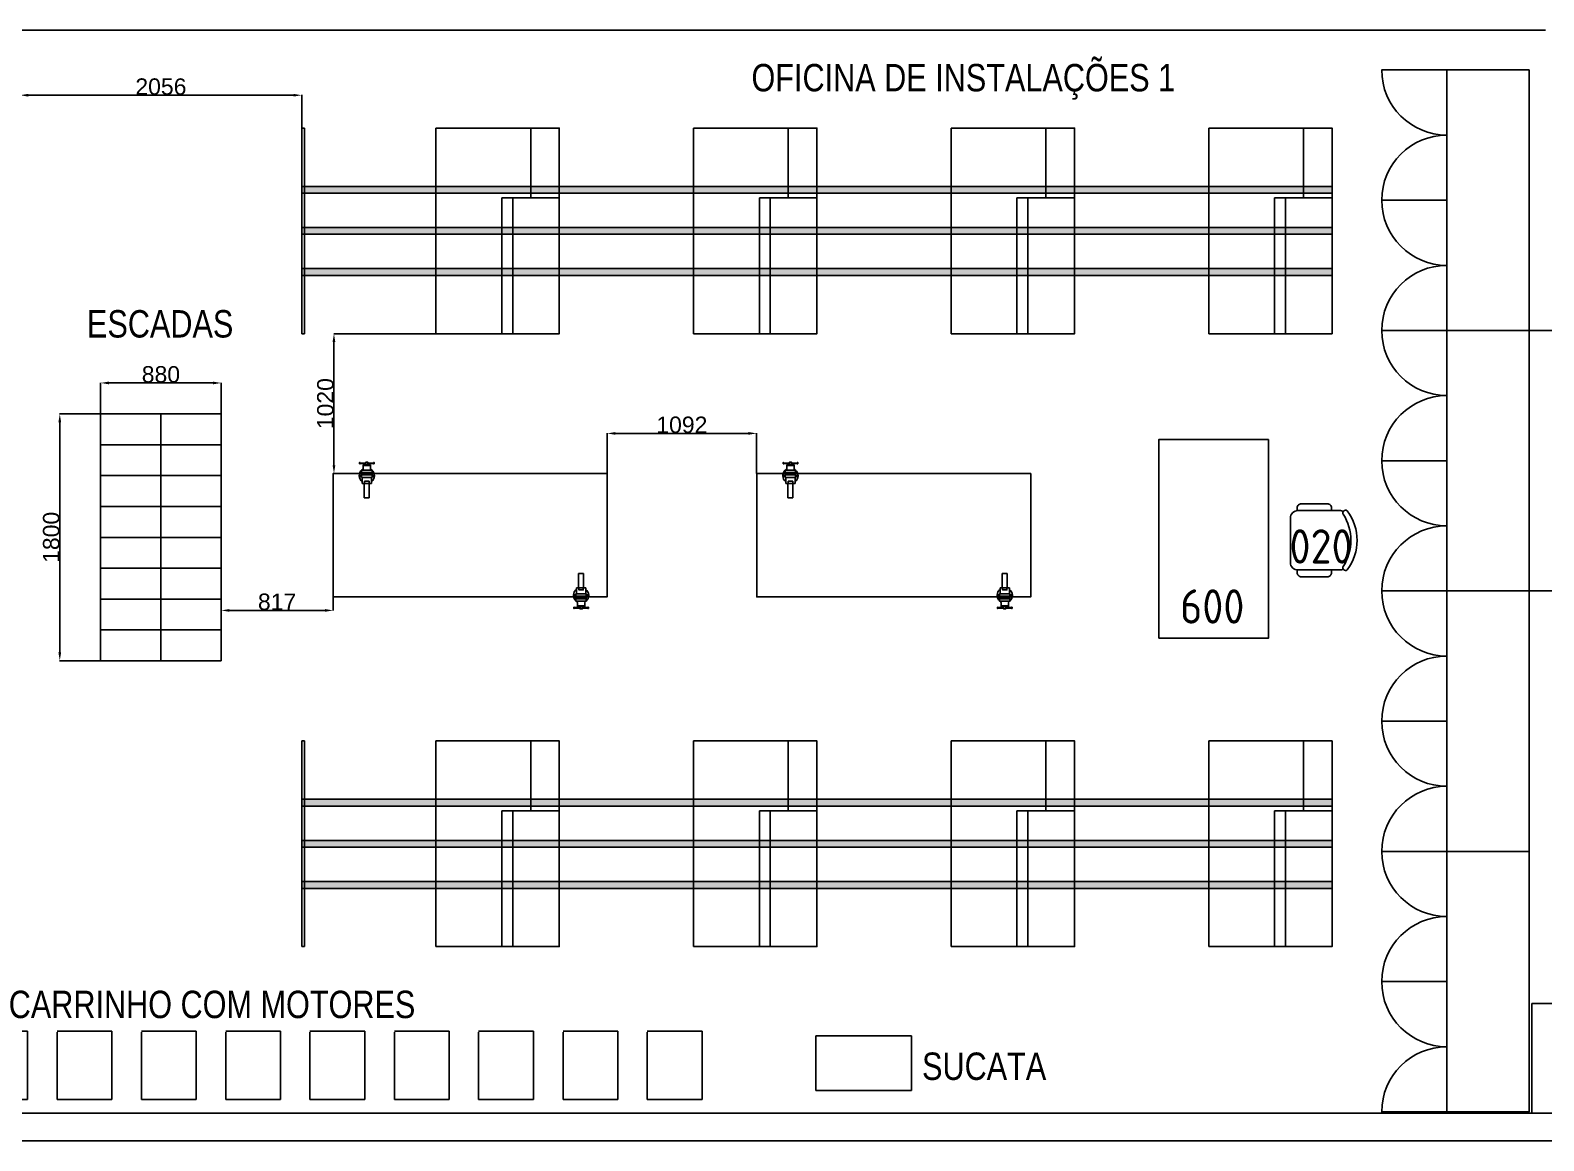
# Model space of a CAD drawing. Header units: millimetres. Extents: x 18768 to 1484868, y -11027 to 520152.
# Drawn here: x 1368256 to 1379301, y 148345 to 156445 of the extents above; entities that cross this region are included whole.
import ezdxf
from ezdxf.enums import TextEntityAlignment as Align

# ---------------------------------------------------------------- set-up
doc = ezdxf.new("R2010")
doc.units = ezdxf.units.MM
for name, color, linetype in [('4-MOBILIA', 4, 'Continuous'), ('A Construir', 1, 'Continuous'), ('L025-CONTORNO', 7, 'Continuous'), ('L025-TEXTO', 7, 'Continuous'), ('L035-ARRANJO-ADQUIRIR', 102, 'Continuous'), ('PAREDES', 7, 'Continuous')]:
    doc.layers.add(name, color=color, linetype=linetype)
doc.styles.add('ISO-CP--25', font='isocp.shx', dxfattribs={"height": 250})
doc.styles.get("Standard").update_dxf_attribs({"font": 'arial.ttf'})
doc.dimstyles.new('ISO-25', dxfattribs={"dimtxt": 2.5, "dimasz": 2.5, "dimexe": 1.25, "dimexo": 0.625, "dimtad": 1, "dimtxsty": 'Standard', "dimcen": 2.5, "dimadec": 0, "dimazin": 0, "dimtfac": 1, "dimtmove": 0, "dimatfit": 3, "dimfxl": 1, "dimarcsym": 0})

# ---------------------------------------------------------------- blocks, each defined once
blk = doc.blocks.new('*D263')
at = {"color": 0, "lineweight": -2, "transparency": 16777216}
for p, q in [((1368181, 155732), (1368181, 155973)), ((1368241, 155971), (1370177, 155971)), ((1370237, 155732), (1370237, 155973))]:
    blk.add_line(p, q, dxfattribs=at)
at = {"color": 0, "lineweight": 15, "transparency": 16777216}
for points in [[(1368241, 155981), (1368241, 155961), (1368181, 155971)], [(1370177, 155981), (1370177, 155961), (1370237, 155971)]]:
    blk.add_solid(points, dxfattribs=at)
at = {"layer": 'DEFPOINTS', "color": 0, "lineweight": 15, "transparency": 16777216}
for p in [(1370237, 155971), (1368181, 155731), (1370237, 155731)]:
    blk.add_point(p, dxfattribs=at)
at = {"color": 0, "transparency": 16777216, "insert": (1369209, 156033), "char_height": 120, "attachment_point": 5}
blk.add_mtext('2056', dxfattribs=at)
blk = doc.blocks.new('*D261')
at = {"color": 0, "lineweight": -2, "transparency": 16777216}
for p, q in [((1372466, 153212), (1372466, 153505)), ((1372526, 153504), (1373497, 153504)), ((1373557, 153212), (1373557, 153505))]:
    blk.add_line(p, q, dxfattribs=at)
at = {"color": 0, "lineweight": 15, "transparency": 16777216}
for points in [[(1372526, 153514), (1372526, 153494), (1372466, 153504)], [(1373497, 153514), (1373497, 153494), (1373557, 153504)]]:
    blk.add_solid(points, dxfattribs=at)
at = {"layer": 'DEFPOINTS', "color": 0, "lineweight": 15, "transparency": 16777216}
for p in [(1373557, 153504), (1372466, 153211), (1373557, 153211)]:
    blk.add_point(p, dxfattribs=at)
at = {"color": 0, "transparency": 16777216, "insert": (1373011, 153566), "char_height": 120, "attachment_point": 5}
blk.add_mtext('1092', dxfattribs=at)
blk = doc.blocks.new('*D264')
at = {"color": 0, "lineweight": -2, "transparency": 16777216}
for p, q in [((1371666, 154231), (1370471, 154231)), ((1370472, 153271), (1370472, 154171)), ((1370466, 153211), (1370473, 153211))]:
    blk.add_line(p, q, dxfattribs=at)
at = {"color": 0, "lineweight": 15, "transparency": 16777216}
for points in [[(1370462, 154171), (1370482, 154171), (1370472, 154231)], [(1370462, 153271), (1370482, 153271), (1370472, 153211)]]:
    blk.add_solid(points, dxfattribs=at)
at = {"layer": 'DEFPOINTS', "color": 0, "lineweight": 15, "transparency": 16777216}
for p in [(1370472, 154231), (1371667, 154231), (1370466, 153211)]:
    blk.add_point(p, dxfattribs=at)
at = {"color": 0, "transparency": 16777216, "insert": (1370410, 153721), "char_height": 120, "attachment_point": 5, "rotation": 90}
blk.add_mtext('1020', dxfattribs=at)
blk = doc.blocks.new('*D265')
at = {"color": 0, "lineweight": -2, "transparency": 16777216}
for p, q in [((1369649, 152295), (1369649, 152212)), ((1370406, 152213), (1369709, 152213)), ((1370466, 152311), (1370466, 152212))]:
    blk.add_line(p, q, dxfattribs=at)
at = {"color": 0, "lineweight": 15, "transparency": 16777216}
for points in [[(1369709, 152223), (1369709, 152203), (1369649, 152213)], [(1370406, 152223), (1370406, 152203), (1370466, 152213)]]:
    blk.add_solid(points, dxfattribs=at)
at = {"layer": 'DEFPOINTS', "color": 0, "lineweight": 15, "transparency": 16777216}
for p in [(1369649, 152296), (1369649, 152213), (1370466, 152311)]:
    blk.add_point(p, dxfattribs=at)
at = {"color": 0, "transparency": 16777216, "insert": (1370057, 152275), "char_height": 120, "attachment_point": 5}
blk.add_mtext('817', dxfattribs=at)
blk = doc.blocks.new('*D266')
at = {"color": 0, "lineweight": -2, "transparency": 16777216}
for p, q in [((1368769, 153646), (1368769, 153873)), ((1368829, 153872), (1369589, 153872)), ((1369649, 153646), (1369649, 153873))]:
    blk.add_line(p, q, dxfattribs=at)
at = {"color": 0, "lineweight": 15, "transparency": 16777216}
for points in [[(1368829, 153882), (1368829, 153862), (1368769, 153872)], [(1369589, 153882), (1369589, 153862), (1369649, 153872)]]:
    blk.add_solid(points, dxfattribs=at)
at = {"layer": 'DEFPOINTS', "color": 0, "lineweight": 15, "transparency": 16777216}
for p in [(1369649, 153872), (1368769, 153646), (1369649, 153646)]:
    blk.add_point(p, dxfattribs=at)
at = {"color": 0, "transparency": 16777216, "insert": (1369209, 153934), "char_height": 120, "attachment_point": 5}
blk.add_mtext('880', dxfattribs=at)
blk = doc.blocks.new('*D267')
at = {"color": 0, "lineweight": -2, "transparency": 16777216}
for p, q in [((1368768, 153646), (1368470, 153646)), ((1368471, 153586), (1368471, 151906)), ((1368768, 151846), (1368470, 151846))]:
    blk.add_line(p, q, dxfattribs=at)
at = {"color": 0, "lineweight": 15, "transparency": 16777216}
for points in [[(1368461, 153586), (1368481, 153586), (1368471, 153646)], [(1368461, 151906), (1368481, 151906), (1368471, 151846)]]:
    blk.add_solid(points, dxfattribs=at)
at = {"layer": 'DEFPOINTS', "color": 0, "lineweight": 15, "transparency": 16777216}
for p in [(1368769, 153646), (1368471, 151846), (1368769, 151846)]:
    blk.add_point(p, dxfattribs=at)
at = {"color": 0, "transparency": 16777216, "insert": (1368409, 152746), "char_height": 120, "attachment_point": 5, "rotation": 90}
blk.add_mtext('1800', dxfattribs=at)
blk = doc.blocks.new('*U258')
for p, q in [((-200, 250), (200, 250)), ((-200, -250), (-200, 242)), ((200, 250), (200, -250)), ((200, -250), (-200, -250))]:
    blk.add_line(p, q)
blk = doc.blocks.new('*U259')
at = {"color": 0, "linetype": 'ByBlock', "lineweight": -2, "transparency": 16777216}
for p in [(-8000, 0), (-7385, 0), (-6769, 0), (-6154, 0), (-5538, 0), (-4923, 0), (-4308, 0), (-3692, 0), (-3077, 0), (-2462, 0), (-1846, 0), (-1231, 0), (-615, 0), (0, 0)]:
    blk.add_blockref('*U258', p, dxfattribs=at)
blk = doc.blocks.new('BL_SENAI_id9320210400')
at = {"layer": 'L035-ARRANJO-ADQUIRIR', "color": 0}
for points in [[(-690, 550, -0.290756), (-310, 550, 0.829608), (-284, 579, 0.333333), (-716, 579, 0.829608), (-690, 550)], [(-717, 464), (-737, 464, 0.414214), (-767, 434), (-767, 244, 0.414214), (-737, 214), (-717, 214)], [(-710, 550, 0.129448), (-717, 523), (-717, 219, 0.414214), (-663, 164), (-338, 164, 0.414214), (-284, 219), (-284, 525, 0.120944), (-290, 550)], [(-284, 214), (-264, 214, 0.414214), (-234, 244), (-234, 434, 0.414214), (-264, 464), (-284, 464)]]:
    blk.add_lwpolyline(points, format="xyb", dxfattribs=at)
at = {"layer": 'L025-TEXTO', "style": 'ISO-CP--25'}
blk.add_attdef('rmp_mt_codmaterial', (15, 15), '', height=40, dxfattribs=at)
at = {"layer": 'L025-TEXTO', "style": 'ISO-CP--25', "flags": 1}
for tag in ['rmp_mt_nomeunid', 'rmp_mt_potencia', 'rmp_mt_cod']:
    blk.add_attdef(tag, (15, 15), '', height=40, dxfattribs=at)
blk = doc.blocks.new('BL_SENAI_id9320220810')
at = {"layer": 'L025-CONTORNO', "color": 0}
blk.add_lwpolyline([(-688, 238), (112, 238), (112, 1688), (-688, 1688)], close=True, dxfattribs=at)
at = {"layer": 'L025-TEXTO', "style": 'ISO-CP--25'}
blk.add_attdef('rmp_mt_codmaterial', (15, 15), '', height=40, dxfattribs=at)
at = {"layer": 'L025-TEXTO', "style": 'ISO-CP--25', "flags": 1}
for tag in ['rmp_mt_nomeunid', 'rmp_mt_potencia', 'rmp_mt_cod']:
    blk.add_attdef(tag, (15, 15), '', height=40, dxfattribs=at)
blk = doc.blocks.new('*D268')
at = {"color": 0, "lineweight": -2, "transparency": 16777216}
for p, q in [((1379195, 154255), (1379551, 154255)), ((1379550, 154195), (1379550, 152415)), ((1379195, 152355), (1379551, 152355))]:
    blk.add_line(p, q, dxfattribs=at)
at = {"color": 0, "lineweight": 15, "transparency": 16777216}
for points in [[(1379540, 154195), (1379560, 154195), (1379550, 154255)], [(1379540, 152415), (1379560, 152415), (1379550, 152355)]]:
    blk.add_solid(points, dxfattribs=at)
at = {"layer": 'DEFPOINTS', "color": 0, "lineweight": 15, "transparency": 16777216}
for p in [(1379194, 154255), (1379194, 152355), (1379550, 152355)]:
    blk.add_point(p, dxfattribs=at)
at = {"color": 0, "transparency": 16777216, "insert": (1379488, 153305), "char_height": 120, "attachment_point": 5, "rotation": 90}
blk.add_mtext('1900', dxfattribs=at)

msp = doc.modelspace()

# ---------------------------------------------------------------- hatches: boundary and pattern name
at = {"true_color": 0xf4ee51}
h = msp.add_hatch(color=41, dxfattribs=at)
h.dxf.hatch_style = 1
h.paths.add_polyline_path([(1371216.707, 155306.259), (1370236.707, 155306.259), (1370236.707, 155256.259), (1371216.707, 155256.259)])
h.paths.add_polyline_path([(1371696.572, 155306.259), (1371216.707, 155306.259), (1371216.707, 155256.259), (1371696.572, 155256.259)])
h.paths.add_polyline_path([(1371776.326, 155306.259), (1371696.572, 155306.259), (1371696.572, 155256.259), (1371776.326, 155256.259)])
h.paths.add_polyline_path([(1372116.707, 155306.259), (1371776.326, 155306.259), (1371776.326, 155256.259), (1372116.707, 155256.259)])
h.paths.add_polyline_path([(1373096.707, 155306.259), (1372116.707, 155306.259), (1372116.707, 155256.259), (1373096.707, 155256.259)])
h.paths.add_polyline_path([(1373576.572, 155306.259), (1373096.707, 155306.259), (1373096.707, 155256.259), (1373576.572, 155256.259)])
h.paths.add_polyline_path([(1373656.326, 155306.259), (1373576.572, 155306.259), (1373576.572, 155256.259), (1373656.326, 155256.259)])
h.paths.add_polyline_path([(1373996.707, 155306.259), (1373656.326, 155306.259), (1373656.326, 155256.259), (1373996.707, 155256.259)])
h.paths.add_polyline_path([(1374976.707, 155306.259), (1373996.707, 155306.259), (1373996.707, 155256.259), (1374976.707, 155256.259)])
h.paths.add_polyline_path([(1375876.707, 155306.259), (1374976.707, 155306.259), (1374976.707, 155256.259), (1375876.707, 155256.259)])
h.paths.add_polyline_path([(1376856.707, 155306.259), (1375876.707, 155306.259), (1375876.707, 155256.259), (1376856.707, 155256.259)])
h.paths.add_polyline_path([(1377336.572, 155306.259), (1376856.707, 155306.259), (1376856.707, 155256.259), (1377336.572, 155256.259)])
h.paths.add_polyline_path([(1377416.326, 155306.259), (1377336.572, 155306.259), (1377336.572, 155256.259), (1377416.326, 155256.259)])
h.paths.add_polyline_path([(1377756.707, 155306.259), (1377416.326, 155306.259), (1377416.326, 155256.259), (1377756.707, 155256.259)])
h = msp.add_hatch(color=41, dxfattribs=at)
h.dxf.hatch_style = 1
h.paths.add_polyline_path([(1371216.706, 155006.259), (1370236.706, 155006.259), (1370236.706, 154956.259), (1371216.706, 154956.259)])
h.paths.add_polyline_path([(1371696.571, 155006.259), (1371216.706, 155006.259), (1371216.706, 154956.259), (1371696.571, 154956.259)])
h.paths.add_polyline_path([(1371776.325, 155006.259), (1371696.571, 155006.259), (1371696.571, 154956.259), (1371776.325, 154956.259)])
h.paths.add_polyline_path([(1372116.706, 155006.259), (1371776.325, 155006.259), (1371776.325, 154956.259), (1372116.706, 154956.259)])
h.paths.add_polyline_path([(1373096.706, 155006.259), (1372116.706, 155006.259), (1372116.706, 154956.259), (1373096.706, 154956.259)])
h.paths.add_polyline_path([(1373576.571, 155006.259), (1373096.706, 155006.259), (1373096.706, 154956.259), (1373576.571, 154956.259)])
h.paths.add_polyline_path([(1373656.325, 155006.259), (1373576.571, 155006.259), (1373576.571, 154956.259), (1373656.325, 154956.259)])
h.paths.add_polyline_path([(1373996.706, 155006.259), (1373656.325, 155006.259), (1373656.325, 154956.259), (1373996.706, 154956.259)])
h.paths.add_polyline_path([(1374976.706, 155006.259), (1373996.706, 155006.259), (1373996.706, 154956.259), (1374976.706, 154956.259)])
h.paths.add_polyline_path([(1375876.706, 155006.259), (1374976.706, 155006.259), (1374976.706, 154956.259), (1375876.706, 154956.259)])
h.paths.add_polyline_path([(1376856.706, 155006.259), (1375876.706, 155006.259), (1375876.706, 154956.259), (1376856.706, 154956.259)])
h.paths.add_polyline_path([(1377336.571, 155006.259), (1376856.706, 155006.259), (1376856.706, 154956.259), (1377336.571, 154956.259)])
h.paths.add_polyline_path([(1377416.325, 155006.259), (1377336.571, 155006.259), (1377336.571, 154956.259), (1377416.325, 154956.259)])
h.paths.add_polyline_path([(1377756.706, 155006.259), (1377416.325, 155006.259), (1377416.325, 154956.259), (1377756.706, 154956.259)])
h = msp.add_hatch(color=41, dxfattribs=at)
h.dxf.hatch_style = 1
h.paths.add_polyline_path([(1371216.707, 154706.259), (1370236.707, 154706.259), (1370236.707, 154656.259), (1371216.707, 154656.259)])
h.paths.add_polyline_path([(1371696.572, 154706.259), (1371216.707, 154706.259), (1371216.707, 154656.259), (1371696.572, 154656.259)])
h.paths.add_polyline_path([(1371776.326, 154706.259), (1371696.572, 154706.259), (1371696.572, 154656.259), (1371776.326, 154656.259)])
h.paths.add_polyline_path([(1372116.707, 154706.259), (1371776.326, 154706.259), (1371776.326, 154656.259), (1372116.707, 154656.259)])
h.paths.add_polyline_path([(1373096.707, 154706.259), (1372116.707, 154706.259), (1372116.707, 154656.259), (1373096.707, 154656.259)])
h.paths.add_polyline_path([(1373576.572, 154706.259), (1373096.707, 154706.259), (1373096.707, 154656.259), (1373576.572, 154656.259)])
h.paths.add_polyline_path([(1373656.326, 154706.259), (1373576.572, 154706.259), (1373576.572, 154656.259), (1373656.326, 154656.259)])
h.paths.add_polyline_path([(1373996.707, 154706.259), (1373656.326, 154706.259), (1373656.326, 154656.259), (1373996.707, 154656.259)])
h.paths.add_polyline_path([(1374976.707, 154706.259), (1373996.707, 154706.259), (1373996.707, 154656.259), (1374976.707, 154656.259)])
h.paths.add_polyline_path([(1375876.707, 154706.259), (1374976.707, 154706.259), (1374976.707, 154656.259), (1375876.707, 154656.259)])
h.paths.add_polyline_path([(1376856.707, 154706.259), (1375876.707, 154706.259), (1375876.707, 154656.259), (1376856.707, 154656.259)])
h.paths.add_polyline_path([(1377336.572, 154706.259), (1376856.707, 154706.259), (1376856.707, 154656.259), (1377336.572, 154656.259)])
h.paths.add_polyline_path([(1377416.326, 154706.259), (1377336.572, 154706.259), (1377336.572, 154656.259), (1377416.326, 154656.259)])
h.paths.add_polyline_path([(1377756.707, 154706.259), (1377416.326, 154706.259), (1377416.326, 154656.259), (1377756.707, 154656.259)])
h = msp.add_hatch(color=41, dxfattribs=at)
h.dxf.hatch_style = 1
h.paths.add_polyline_path([(1371216.707, 150835.481), (1370236.707, 150835.481), (1370236.707, 150785.481), (1371216.707, 150785.481)])
h.paths.add_polyline_path([(1371696.572, 150835.481), (1371216.707, 150835.481), (1371216.707, 150785.481), (1371696.572, 150785.481)])
h.paths.add_polyline_path([(1371776.326, 150835.481), (1371696.572, 150835.481), (1371696.572, 150785.481), (1371776.326, 150785.481)])
h.paths.add_polyline_path([(1372116.707, 150835.481), (1371776.326, 150835.481), (1371776.326, 150785.481), (1372116.707, 150785.481)])
h.paths.add_polyline_path([(1373096.707, 150835.481), (1372116.707, 150835.481), (1372116.707, 150785.481), (1373096.707, 150785.481)])
h.paths.add_polyline_path([(1373576.572, 150835.481), (1373096.707, 150835.481), (1373096.707, 150785.481), (1373576.572, 150785.481)])
h.paths.add_polyline_path([(1373656.326, 150835.481), (1373576.572, 150835.481), (1373576.572, 150785.481), (1373656.326, 150785.481)])
h.paths.add_polyline_path([(1373996.707, 150835.481), (1373656.326, 150835.481), (1373656.326, 150785.481), (1373996.707, 150785.481)])
h.paths.add_polyline_path([(1374976.707, 150835.481), (1373996.707, 150835.481), (1373996.707, 150785.481), (1374976.707, 150785.481)])
h.paths.add_polyline_path([(1375876.707, 150835.481), (1374976.707, 150835.481), (1374976.707, 150785.481), (1375876.707, 150785.481)])
h.paths.add_polyline_path([(1376856.707, 150835.481), (1375876.707, 150835.481), (1375876.707, 150785.481), (1376856.707, 150785.481)])
h.paths.add_polyline_path([(1377336.572, 150835.481), (1376856.707, 150835.481), (1376856.707, 150785.481), (1377336.572, 150785.481)])
h.paths.add_polyline_path([(1377416.326, 150835.481), (1377336.572, 150835.481), (1377336.572, 150785.481), (1377416.326, 150785.481)])
h.paths.add_polyline_path([(1377756.707, 150835.481), (1377416.326, 150835.481), (1377416.326, 150785.481), (1377756.707, 150785.481)])
h = msp.add_hatch(color=41, dxfattribs=at)
h.dxf.hatch_style = 1
h.paths.add_polyline_path([(1371216.706, 150535.481), (1370236.706, 150535.481), (1370236.706, 150485.481), (1371216.706, 150485.481)])
h.paths.add_polyline_path([(1371696.571, 150535.481), (1371216.706, 150535.481), (1371216.706, 150485.481), (1371696.571, 150485.481)])
h.paths.add_polyline_path([(1371776.325, 150535.481), (1371696.571, 150535.481), (1371696.571, 150485.481), (1371776.325, 150485.481)])
h.paths.add_polyline_path([(1372116.706, 150535.481), (1371776.325, 150535.481), (1371776.325, 150485.481), (1372116.706, 150485.481)])
h.paths.add_polyline_path([(1373096.706, 150535.481), (1372116.706, 150535.481), (1372116.706, 150485.481), (1373096.706, 150485.481)])
h.paths.add_polyline_path([(1373576.571, 150535.481), (1373096.706, 150535.481), (1373096.706, 150485.481), (1373576.571, 150485.481)])
h.paths.add_polyline_path([(1373656.325, 150535.481), (1373576.571, 150535.481), (1373576.571, 150485.481), (1373656.325, 150485.481)])
h.paths.add_polyline_path([(1373996.706, 150535.481), (1373656.325, 150535.481), (1373656.325, 150485.481), (1373996.706, 150485.481)])
h.paths.add_polyline_path([(1374976.706, 150535.481), (1373996.706, 150535.481), (1373996.706, 150485.481), (1374976.706, 150485.481)])
h.paths.add_polyline_path([(1375876.706, 150535.481), (1374976.706, 150535.481), (1374976.706, 150485.481), (1375876.706, 150485.481)])
h.paths.add_polyline_path([(1376856.706, 150535.481), (1375876.706, 150535.481), (1375876.706, 150485.481), (1376856.706, 150485.481)])
h.paths.add_polyline_path([(1377336.571, 150535.481), (1376856.706, 150535.481), (1376856.706, 150485.481), (1377336.571, 150485.481)])
h.paths.add_polyline_path([(1377416.325, 150535.481), (1377336.571, 150535.481), (1377336.571, 150485.481), (1377416.325, 150485.481)])
h.paths.add_polyline_path([(1377756.706, 150535.481), (1377416.325, 150535.481), (1377416.325, 150485.481), (1377756.706, 150485.481)])
h = msp.add_hatch(color=41, dxfattribs=at)
h.dxf.hatch_style = 1
h.paths.add_polyline_path([(1371216.707, 150235.481), (1370236.707, 150235.481), (1370236.707, 150185.481), (1371216.707, 150185.481)])
h.paths.add_polyline_path([(1371696.572, 150235.481), (1371216.707, 150235.481), (1371216.707, 150185.481), (1371696.572, 150185.481)])
h.paths.add_polyline_path([(1371776.326, 150235.481), (1371696.572, 150235.481), (1371696.572, 150185.481), (1371776.326, 150185.481)])
h.paths.add_polyline_path([(1372116.707, 150235.481), (1371776.326, 150235.481), (1371776.326, 150185.481), (1372116.707, 150185.481)])
h.paths.add_polyline_path([(1373096.707, 150235.481), (1372116.707, 150235.481), (1372116.707, 150185.481), (1373096.707, 150185.481)])
h.paths.add_polyline_path([(1373576.572, 150235.481), (1373096.707, 150235.481), (1373096.707, 150185.481), (1373576.572, 150185.481)])
h.paths.add_polyline_path([(1373656.326, 150235.481), (1373576.572, 150235.481), (1373576.572, 150185.481), (1373656.326, 150185.481)])
h.paths.add_polyline_path([(1373996.707, 150235.481), (1373656.326, 150235.481), (1373656.326, 150185.481), (1373996.707, 150185.481)])
h.paths.add_polyline_path([(1374976.707, 150235.481), (1373996.707, 150235.481), (1373996.707, 150185.481), (1374976.707, 150185.481)])
h.paths.add_polyline_path([(1375876.707, 150235.481), (1374976.707, 150235.481), (1374976.707, 150185.481), (1375876.707, 150185.481)])
h.paths.add_polyline_path([(1376856.707, 150235.481), (1375876.707, 150235.481), (1375876.707, 150185.481), (1376856.707, 150185.481)])
h.paths.add_polyline_path([(1377336.572, 150235.481), (1376856.707, 150235.481), (1376856.707, 150185.481), (1377336.572, 150185.481)])
h.paths.add_polyline_path([(1377416.326, 150235.481), (1377336.572, 150235.481), (1377336.572, 150185.481), (1377416.326, 150185.481)])
h.paths.add_polyline_path([(1377756.707, 150235.481), (1377416.326, 150235.481), (1377416.326, 150185.481), (1377756.707, 150185.481)])

# ---------------------------------------------------------------- linework, layer by layer
for p, q in [((1370236.706, 155731.259), (1370256.706, 155731.259)), ((1370256.706, 155731.259), (1370256.706, 154231.259)), ((1371216.706, 155731.259), (1371216.706, 154231.259)), ((1371908.017, 155731.259), (1371908.017, 155221.759)), ((1373096.706, 155731.259), (1373096.706, 154231.259)), ((1373788.017, 155731.259), (1373788.017, 155221.759)), ((1374976.706, 155731.259), (1374976.706, 154231.259)), ((1375668.017, 155731.259), (1375668.017, 155221.759)), ((1376856.706, 155731.259), (1376856.706, 154231.259)), ((1377548.017, 155731.259), (1377548.017, 155221.759)), ((1377756.706, 155306.259), (1370236.706, 155306.259)), ((1370236.706, 155306.259), (1370236.706, 155256.259)), ((1377756.706, 155256.259), (1377756.706, 155306.259)), ((1370236.706, 155256.259), (1377756.706, 155256.259)), ((1372116.706, 155221.759), (1371696.571, 155221.759)), ((1371696.571, 155221.759), (1371696.571, 154231.259)), ((1371776.325, 155221.759), (1371776.325, 154231.259)), ((1373996.706, 155221.759), (1373576.571, 155221.759)), ((1373576.571, 155221.759), (1373576.571, 154231.259)), ((1373656.325, 155221.759), (1373656.325, 154231.259)), ((1375876.706, 155221.759), (1375456.571, 155221.759)), ((1375456.571, 155221.759), (1375456.571, 154231.259)), ((1375536.325, 155221.759), (1375536.325, 154231.259)), ((1377756.706, 155221.759), (1377336.571, 155221.759)), ((1377336.571, 155221.759), (1377336.571, 154231.259)), ((1377416.325, 155221.759), (1377416.325, 154231.259)), ((1377756.706, 155006.259), (1370236.706, 155006.259)), ((1370236.706, 155006.259), (1370236.706, 154956.259)), ((1377756.706, 154956.259), (1377756.706, 155006.259)), ((1370236.706, 154956.259), (1377756.706, 154956.259)), ((1377756.706, 154706.259), (1370236.706, 154706.259)), ((1370236.706, 154706.259), (1370236.706, 154656.259)), ((1370236.706, 154656.259), (1377756.706, 154656.259)), ((1377756.706, 154656.259), (1377756.706, 154706.259)), ((1370256.706, 154231.259), (1370236.706, 154231.259)), ((1368768.672, 153645.87), (1369208.672, 153645.87)), ((1368768.672, 151845.87), (1368768.672, 153645.87)), ((1369208.672, 153645.87), (1369208.672, 151845.87)), ((1369648.672, 153645.87), (1369208.672, 153645.87)), ((1369208.672, 153645.87), (1369208.672, 151845.87)), ((1369648.672, 151845.87), (1369648.672, 153645.87)), ((1368768.672, 153420.87), (1369208.672, 153420.87)), ((1369648.672, 153420.87), (1369208.672, 153420.87)), ((1368768.672, 153195.87), (1369208.672, 153195.87)), ((1369648.672, 153195.87), (1369208.672, 153195.87)), ((1368768.672, 152970.87), (1369208.672, 152970.87)), ((1369648.672, 152970.87), (1369208.672, 152970.87)), ((1368768.672, 152745.87), (1369208.672, 152745.87)), ((1369648.672, 152745.87), (1369208.672, 152745.87)), ((1368768.672, 152520.87), (1369208.672, 152520.87)), ((1369648.672, 152520.87), (1369208.672, 152520.87)), ((1368768.672, 152295.87), (1369208.672, 152295.87)), ((1369648.672, 152295.87), (1369208.672, 152295.87)), ((1368768.672, 152070.87), (1369208.672, 152070.87)), ((1369648.672, 152070.87), (1369208.672, 152070.87)), ((1369208.672, 151845.87), (1368768.672, 151845.87)), ((1369208.672, 151845.87), (1369648.672, 151845.87)), ((1370236.706, 151260.481), (1370256.706, 151260.481)), ((1370256.706, 151260.481), (1370256.706, 149760.481)), ((1371216.706, 151260.481), (1371216.706, 149760.481)), ((1371908.017, 151260.481), (1371908.017, 150750.981)), ((1373096.706, 151260.481), (1373096.706, 149760.481)), ((1373788.017, 151260.481), (1373788.017, 150750.981)), ((1374976.706, 151260.481), (1374976.706, 149760.481)), ((1375668.017, 151260.481), (1375668.017, 150750.981)), ((1376856.706, 151260.481), (1376856.706, 149760.481)), ((1377548.017, 151260.481), (1377548.017, 150750.981)), ((1377756.706, 150835.481), (1370236.706, 150835.481)), ((1370236.706, 150835.481), (1370236.706, 150785.481)), ((1370236.706, 150785.481), (1377756.706, 150785.481)), ((1377756.706, 150785.481), (1377756.706, 150835.481)), ((1372116.706, 150750.981), (1371696.571, 150750.981)), ((1371696.571, 150750.981), (1371696.571, 149760.481)), ((1371776.325, 150750.981), (1371776.325, 149760.481)), ((1373996.706, 150750.981), (1373576.571, 150750.981)), ((1373576.571, 150750.981), (1373576.571, 149760.481)), ((1373656.325, 150750.981), (1373656.325, 149760.481)), ((1375876.706, 150750.981), (1375456.571, 150750.981)), ((1375456.571, 150750.981), (1375456.571, 149760.481)), ((1375536.325, 150750.981), (1375536.325, 149760.481)), ((1377756.706, 150750.981), (1377336.571, 150750.981)), ((1377336.571, 150750.981), (1377336.571, 149760.481)), ((1377416.325, 150750.981), (1377416.325, 149760.481)), ((1377756.706, 150535.481), (1370236.706, 150535.481)), ((1370236.706, 150535.481), (1370236.706, 150485.481)), ((1370236.706, 150485.481), (1377756.706, 150485.481)), ((1377756.706, 150485.481), (1377756.706, 150535.481)), ((1377756.706, 150235.481), (1370236.706, 150235.481)), ((1370236.706, 150235.481), (1370236.706, 150185.481)), ((1377756.706, 150185.481), (1377756.706, 150235.481)), ((1370236.706, 150185.481), (1377756.706, 150185.481)), ((1370256.706, 149760.481), (1370236.706, 149760.481)), ((1373988.017, 149110.116), (1374688.017, 149110.116)), ((1373988.017, 148710.116), (1373988.017, 149110.116)), ((1374688.017, 149110.116), (1374688.017, 148710.116)), ((1374688.017, 148710.116), (1373988.017, 148710.116))]:
    msp.add_line(p, q)
at = {"color": 2}
for p, q in [((1378593.887, 155204.932), (1378118.887, 155204.932)), ((1378593.887, 153304.932), (1378118.887, 153304.932)), ((1378593.887, 151404.932), (1378118.887, 151404.932)), ((1378593.887, 149504.932), (1378118.887, 149504.932))]:
    msp.add_line(p, q, dxfattribs=at)
for points in [[(1378593.887, 156154.932), (1378118.887, 156154.932, 0.414213562), (1378593.887, 155679.932, 0.414213562), (1378118.887, 155204.932, 0.414213562), (1378593.887, 154729.932, 0.414213562), (1378118.887, 154254.932), (1378593.887, 154254.932)], [(1378593.887, 154254.932), (1378118.887, 154254.932, 0.414213562), (1378593.887, 153779.932, 0.414213562), (1378118.887, 153304.932, 0.414213562), (1378593.887, 152829.932, 0.414213562), (1378118.887, 152354.932), (1378593.887, 152354.932)], [(1378593.887, 152354.932), (1378118.887, 152354.932, 0.414213562), (1378593.887, 151879.932, 0.414213562), (1378118.887, 151404.932, 0.414213562), (1378593.887, 150929.932, 0.414213562), (1378118.887, 150454.932), (1378593.887, 150454.932)], [(1378593.887, 150454.932), (1378118.887, 150454.932, 0.414213562), (1378593.887, 149979.932, 0.414213562), (1378118.887, 149504.932, 0.414213562), (1378593.887, 149029.932, 0.414213562), (1378118.887, 148554.932), (1378593.887, 148554.932)]]:
    msp.add_lwpolyline(points, format="xyb", dxfattribs=at)
for points in [[(1379193.887, 156154.932), (1379193.887, 154254.932), (1378593.887, 154254.932), (1378593.887, 156154.932)], [(1379193.887, 154254.932), (1379193.887, 152354.932), (1378593.887, 152354.932), (1378593.887, 154254.932)], [(1379193.887, 152354.932), (1379193.887, 150454.932), (1378593.887, 150454.932), (1378593.887, 152354.932)], [(1379193.887, 150454.932), (1379193.887, 148554.932), (1378593.887, 148554.932), (1378593.887, 150454.932)]]:
    msp.add_lwpolyline(points, close=True)
for points in [[(1370236.706, 155731.259), (1370236.706, 154231.259)], [(1372116.706, 154231.259), (1372116.706, 155731.259), (1371216.706, 155731.259)], [(1372116.706, 155731.259), (1372116.706, 154231.259)], [(1373996.706, 154231.259), (1373996.706, 155731.259), (1373096.706, 155731.259)], [(1373996.706, 155731.259), (1373996.706, 154231.259)], [(1375876.706, 154231.259), (1375876.706, 155731.259), (1374976.706, 155731.259)], [(1375876.706, 155731.259), (1375876.706, 154231.259)], [(1377756.706, 154231.259), (1377756.706, 155731.259), (1376856.706, 155731.259)], [(1371216.706, 154231.259), (1372116.706, 154231.259), (1372116.706, 155256.259)], [(1373096.706, 154231.259), (1373996.706, 154231.259), (1373996.706, 155256.259)], [(1374976.706, 154231.259), (1375876.706, 154231.259), (1375876.706, 155256.259)], [(1376856.706, 154231.259), (1377756.706, 154231.259), (1377756.706, 155256.259)], [(1370236.706, 151260.481), (1370236.706, 149760.481)], [(1372116.706, 149760.481), (1372116.706, 151260.481), (1371216.706, 151260.481)], [(1372116.706, 151260.481), (1372116.706, 149760.481)], [(1373996.706, 149760.481), (1373996.706, 151260.481), (1373096.706, 151260.481)], [(1373996.706, 151260.481), (1373996.706, 149760.481)], [(1375876.706, 149760.481), (1375876.706, 151260.481), (1374976.706, 151260.481)], [(1375876.706, 151260.481), (1375876.706, 149760.481)], [(1377756.706, 149760.481), (1377756.706, 151260.481), (1376856.706, 151260.481)], [(1371216.706, 149760.481), (1372116.706, 149760.481), (1372116.706, 150785.481)], [(1373096.706, 149760.481), (1373996.706, 149760.481), (1373996.706, 150785.481)], [(1374976.706, 149760.481), (1375876.706, 149760.481), (1375876.706, 150785.481)], [(1376856.706, 149760.481), (1377756.706, 149760.481), (1377756.706, 150785.481)]]:
    msp.add_lwpolyline(points)
at = {"layer": 'A Construir'}
msp.add_line((1359104.046, 156444.6), (1379313.298, 156444.6), dxfattribs=at)
at = {"layer": 'L035-ARRANJO-ADQUIRIR'}
for p, q in [((1370673.784, 153213.338), (1370673.784, 153219.19)), ((1370749.781, 153213.338), (1370673.784, 153213.338)), ((1370673.784, 153206.613), (1370673.784, 153200.761)), ((1370749.781, 153206.613), (1370673.784, 153206.613)), ((1370681.986, 153219.19), (1370749.781, 153219.19)), ((1370685.144, 153275.227), (1370738.421, 153275.227)), ((1370685.144, 153275.227), (1370685.144, 153248.088)), ((1370685.144, 153270.809), (1370738.421, 153270.809)), ((1370726.947, 153236.728), (1370696.618, 153236.728)), ((1370738.421, 153275.227), (1370738.421, 153248.088)), ((1370749.781, 153219.19), (1370749.781, 153213.338)), ((1370749.781, 153200.761), (1370749.781, 153206.613)), ((1373765.636, 153213.338), (1373765.636, 153219.19)), ((1373841.633, 153213.338), (1373765.636, 153213.338)), ((1373765.636, 153206.613), (1373765.636, 153200.761)), ((1373841.633, 153206.613), (1373765.636, 153206.613)), ((1373773.838, 153219.19), (1373841.633, 153219.19)), ((1373776.996, 153275.227), (1373830.273, 153275.227)), ((1373776.996, 153275.227), (1373776.996, 153248.088)), ((1373776.996, 153270.809), (1373830.273, 153270.809)), ((1373818.799, 153236.728), (1373788.47, 153236.728)), ((1373830.273, 153275.227), (1373830.273, 153248.088)), ((1373841.633, 153219.19), (1373841.633, 153213.338)), ((1373841.633, 153200.761), (1373841.633, 153206.613)), ((1370677.492, 153139.75), (1370677.492, 153180.635)), ((1370746.073, 153139.75), (1370677.492, 153139.75)), ((1370681.986, 153200.761), (1370749.781, 153200.761)), ((1370693.452, 153035.042), (1370693.452, 153139.75)), ((1370730.113, 153139.75), (1370730.113, 153035.042)), ((1370746.073, 153180.635), (1370746.073, 153139.75)), ((1373769.344, 153139.75), (1373769.344, 153180.635)), ((1373837.925, 153139.75), (1373769.344, 153139.75)), ((1373773.838, 153200.761), (1373841.633, 153200.761)), ((1373785.304, 153035.042), (1373785.304, 153139.75)), ((1373821.965, 153139.75), (1373821.965, 153035.042)), ((1373837.925, 153180.635), (1373837.925, 153139.75)), ((1370693.452, 153035.042), (1370730.113, 153035.042)), ((1373785.304, 153035.042), (1373821.965, 153035.042)), ((1372294.062, 152482.418), (1372257.401, 152482.418)), ((1372257.401, 152377.71), (1372257.401, 152482.418)), ((1372294.062, 152482.418), (1372294.062, 152377.71)), ((1375385.914, 152482.418), (1375349.253, 152482.418)), ((1375349.253, 152377.71), (1375349.253, 152482.418)), ((1375385.914, 152482.418), (1375385.914, 152377.71)), ((1372241.441, 152336.825), (1372241.441, 152377.71)), ((1372241.441, 152377.71), (1372310.022, 152377.71)), ((1372310.022, 152377.71), (1372310.022, 152336.825)), ((1375333.293, 152336.825), (1375333.293, 152377.71)), ((1375333.293, 152377.71), (1375401.874, 152377.71)), ((1375401.874, 152377.71), (1375401.874, 152336.825)), ((1372237.733, 152316.699), (1372237.733, 152310.847)), ((1372237.733, 152310.847), (1372313.73, 152310.847)), ((1372237.733, 152298.27), (1372237.733, 152304.122)), ((1372237.733, 152304.122), (1372313.73, 152304.122)), ((1372305.528, 152298.27), (1372237.733, 152298.27)), ((1372249.093, 152242.233), (1372249.093, 152269.372)), ((1372302.37, 152246.651), (1372249.093, 152246.651)), ((1372302.37, 152242.233), (1372249.093, 152242.233)), ((1372260.567, 152280.732), (1372290.896, 152280.732)), ((1372302.37, 152242.233), (1372302.37, 152269.372)), ((1372313.73, 152310.847), (1372313.73, 152316.699)), ((1372313.73, 152304.122), (1372313.73, 152298.27)), ((1375329.585, 152316.699), (1375329.585, 152310.847)), ((1375397.38, 152316.699), (1375329.585, 152316.699)), ((1375329.585, 152310.847), (1375405.582, 152310.847)), ((1375329.585, 152298.27), (1375329.585, 152304.122)), ((1375329.585, 152304.122), (1375405.582, 152304.122)), ((1375397.38, 152298.27), (1375329.585, 152298.27)), ((1375340.945, 152242.233), (1375340.945, 152269.372)), ((1375394.222, 152246.651), (1375340.945, 152246.651)), ((1375394.222, 152242.233), (1375340.945, 152242.233)), ((1375352.419, 152280.732), (1375382.748, 152280.732)), ((1375394.222, 152242.233), (1375394.222, 152269.372)), ((1375405.582, 152310.847), (1375405.582, 152316.699)), ((1375405.582, 152304.122), (1375405.582, 152298.27))]:
    msp.add_line(p, q, dxfattribs=at)
for points in [[(1372465.526, 153211.211), (1370465.526, 153211.211), (1370465.526, 152311.211), (1372465.526, 152311.211)], [(1370658.123, 153281.226), (1370662.237, 153281.226), (1370662.237, 153290.617), (1370658.123, 153290.617)], [(1370673.784, 153236.728), (1370673.784, 153219.19), (1370749.781, 153219.19), (1370749.781, 153236.728)], [(1370719.79, 153275.227), (1370703.994, 153275.227), (1370703.994, 153293.845), (1370719.79, 153293.845)], [(1370765.66, 153281.226), (1370761.547, 153281.226), (1370761.547, 153290.617), (1370765.66, 153290.617)], [(1375557.378, 153211.211), (1373557.378, 153211.211), (1373557.378, 152311.211), (1375557.378, 152311.211)], [(1373749.976, 153281.226), (1373754.089, 153281.226), (1373754.089, 153290.617), (1373749.976, 153290.617)], [(1373765.636, 153236.728), (1373765.636, 153219.19), (1373841.633, 153219.19), (1373841.633, 153236.728)], [(1373811.642, 153275.227), (1373795.846, 153275.227), (1373795.846, 153293.845), (1373811.642, 153293.845)], [(1373857.512, 153281.226), (1373853.399, 153281.226), (1373853.399, 153290.617), (1373857.512, 153290.617)], [(1370673.784, 153183.223), (1370673.784, 153200.761), (1370749.781, 153200.761), (1370749.781, 153183.223)], [(1370727.961, 153139.75), (1370695.604, 153139.75), (1370695.604, 153155.41), (1370727.961, 153155.41)], [(1373765.636, 153183.223), (1373765.636, 153200.761), (1373841.633, 153200.761), (1373841.633, 153183.223)], [(1373819.813, 153139.75), (1373787.456, 153139.75), (1373787.456, 153155.41), (1373819.813, 153155.41)], [(1372313.73, 152334.237), (1372313.73, 152316.699), (1372237.733, 152316.699), (1372237.733, 152334.237)], [(1372259.553, 152377.71), (1372291.91, 152377.71), (1372291.91, 152362.05), (1372259.553, 152362.05)], [(1375405.582, 152334.237), (1375405.582, 152316.699), (1375329.585, 152316.699), (1375329.585, 152334.237)], [(1375351.405, 152377.71), (1375383.762, 152377.71), (1375383.762, 152362.05), (1375351.405, 152362.05)], [(1372221.854, 152236.234), (1372225.967, 152236.234), (1372225.967, 152226.843), (1372221.854, 152226.843)], [(1372313.73, 152280.732), (1372313.73, 152298.27), (1372237.733, 152298.27), (1372237.733, 152280.732)], [(1372267.724, 152242.233), (1372283.52, 152242.233), (1372283.52, 152223.615), (1372267.724, 152223.615)], [(1372329.39, 152236.234), (1372325.277, 152236.234), (1372325.277, 152226.843), (1372329.39, 152226.843)], [(1375313.706, 152236.234), (1375317.819, 152236.234), (1375317.819, 152226.843), (1375313.706, 152226.843)], [(1375405.582, 152280.732), (1375405.582, 152298.27), (1375329.585, 152298.27), (1375329.585, 152280.732)], [(1375359.576, 152242.233), (1375375.372, 152242.233), (1375375.372, 152223.615), (1375359.576, 152223.615)], [(1375421.243, 152236.234), (1375417.129, 152236.234), (1375417.129, 152226.843), (1375421.243, 152226.843)]]:
    msp.add_lwpolyline(points, close=True, dxfattribs=at)
for points in [[(1370703.994, 153283.867), (1370662.237, 153283.867), (1370662.237, 153287.976), (1370703.994, 153287.976)], [(1370719.79, 153287.976), (1370761.547, 153287.976), (1370761.547, 153283.867), (1370719.79, 153283.867)], [(1373795.846, 153283.867), (1373754.089, 153283.867), (1373754.089, 153287.976), (1373795.846, 153287.976)], [(1373811.642, 153287.976), (1373853.399, 153287.976), (1373853.399, 153283.867), (1373811.642, 153283.867)], [(1372267.724, 152229.485), (1372225.967, 152229.485), (1372225.967, 152233.593), (1372267.724, 152233.593)], [(1372283.52, 152233.593), (1372325.277, 152233.593), (1372325.277, 152229.485), (1372283.52, 152229.485)], [(1375359.576, 152229.485), (1375317.819, 152229.485), (1375317.819, 152233.593), (1375359.576, 152233.593)], [(1375375.372, 152233.593), (1375417.129, 152233.593), (1375417.129, 152229.485), (1375375.372, 152229.485)]]:
    msp.add_lwpolyline(points, dxfattribs=at)
for centre in [(1370665.134, 153193.974), (1370758.431, 153193.974), (1373756.986, 153193.974), (1373850.283, 153193.974), (1372229.083, 152323.486), (1372322.38, 152323.486), (1375320.935, 152323.486), (1375414.232, 152323.486)]:
    msp.add_circle(centre, 4.459, dxfattribs=at)
for centre, radius, start, end in [((1370711.782, 153195.287), 55.537, 131.738552, 231.8706706), ((1370673.784, 153248.088), 11.36, 270, 0), ((1370749.781, 153248.088), 11.36, 180, 270), ((1370711.782, 153195.287), 55.537, 308.1293294, 48.261448), ((1373803.634, 153195.287), 55.537, 131.738552, 231.8706706), ((1373765.636, 153248.088), 11.36, 270, 0), ((1373841.633, 153248.088), 11.36, 180, 270), ((1373803.634, 153195.287), 55.537, 308.1293294, 48.261448), ((1370674.904, 153180.635), 2.588, 0, 90), ((1370748.661, 153180.635), 2.588, 90, 180), ((1373766.756, 153180.635), 2.588, 0, 90), ((1373840.513, 153180.635), 2.588, 90, 180), ((1372275.732, 152322.173), 55.537, 128.1293294, 228.261448), ((1372238.853, 152336.825), 2.588, 270, 0), ((1372275.732, 152322.173), 55.537, 311.738552, 51.8706706), ((1372312.61, 152336.825), 2.588, 180, 270), ((1375367.584, 152322.173), 55.537, 128.1293294, 228.261448), ((1375330.705, 152336.825), 2.588, 270, 0), ((1375367.584, 152322.173), 55.537, 311.738552, 51.8706706), ((1375404.462, 152336.825), 2.588, 180, 270), ((1372237.733, 152269.372), 11.36, 0, 90), ((1372313.73, 152269.372), 11.36, 90, 180), ((1375329.585, 152269.372), 11.36, 0, 90), ((1375405.582, 152269.372), 11.36, 90, 180)]:
    msp.add_arc(centre, radius, start, end, dxfattribs=at)
at = {"layer": 'PAREDES'}
for p, q in [((1379213.298, 149344.6), (1379213.298, 148544.6)), ((1382103.298, 149344.6), (1379213.298, 149344.6)), ((1381813.298, 148544.6), (1346519.298, 148544.6)), ((1346519.298, 148344.6), (1381813.298, 148344.6)), ((1346519.298, 148344.6), (1381813.298, 148344.6))]:
    msp.add_line(p, q, dxfattribs=at)

# ---------------------------------------------------------------- block references
msp.add_blockref('*U259', (1372958.93, 148894.599))
at = {"layer": 'L035-ARRANJO-ADQUIRIR'}
ref = msp.add_blockref('BL_SENAI_id9320220810', (1377179.503, 151771.504), dxfattribs=at)
ref.add_attrib('rmp_mt_codmaterial', '009', dxfattribs={"layer": 'L025-TEXTO', "height": 250, "rotation": 180, "style": 'ISO-CP--25'}).set_placement((1376880.548, 152366.681), align=Align.CENTER)
ref = msp.add_blockref('BL_SENAI_id9320210400', (1377288.406, 152224.024), dxfattribs=dict(at, rotation=270))
ref.add_attrib('rmp_mt_codmaterial', '020', dxfattribs={"layer": 'L025-TEXTO', "height": 250, "style": 'ISO-CP--25'}).set_placement((1377675.969, 152679.454), align=Align.MIDDLE)

# ---------------------------------------------------------------- texts
at = {"layer": '4-MOBILIA', "width": 0.8}
for s, p in [('OFICINA DE INSTALAÇÕES 1', (1373519.201, 155999.137)), ('ESCADAS', (1368669.474, 154203.419)), ('CARRINHO COM MOTORES', (1368098.403, 149238.858)), ('SUCATA', (1374764.104, 148787.872))]:
    msp.add_text(s, height=200, dxfattribs=at).set_placement(p)

# ---------------------------------------------------------------- dimensions: what is measured, and where the dimension line sits
at = {"color": 4}
for base, p1, p2, picture, middle in [((1370236.706, 155971.469), (1368180.637, 155731.259), (1370236.706, 155731.259), '*D263', (1369208.672, 156033.363)), ((1369648.672, 153871.876), (1368768.672, 153645.87), (1369648.672, 153645.87), '*D266', (1369208.672, 153933.77)), ((1373557.378, 153503.624), (1372465.526, 153211.211), (1373557.378, 153211.211), '*D261', (1373011.452, 153565.517)), ((1369648.672, 152212.917), (1370465.526, 152311.211), (1369648.672, 152295.87), '*D265', (1370057.099, 152274.811))]:
    dim = msp.add_linear_dim(base=base, p1=p1, p2=p2, dimstyle='ISO-25', override={"dimtxt": 120, "dimasz": 60, "dimdec": 0}, dxfattribs=at)
    dim.commit()
    dim.dimension.update_dxf_attribs({"geometry": picture, "text_midpoint": middle})
for base, p1, p2, picture, middle in [((1370472.194, 154231.259), (1370465.526, 153211.211), (1371666.706, 154231.259), '*D264', (1370410.301, 153721.235)), ((1379549.605, 152354.932), (1379193.887, 154254.932), (1379193.887, 152354.932), '*D268', (1379487.711, 153304.932)), ((1368471.171, 151845.87), (1368768.672, 153645.87), (1368768.672, 151845.87), '*D267', (1368409.277, 152745.87))]:
    dim = msp.add_linear_dim(base=base, p1=p1, p2=p2, angle=90, dimstyle='ISO-25', override={"dimtxt": 120, "dimasz": 60, "dimdec": 0}, dxfattribs=at)
    dim.commit()
    dim.dimension.update_dxf_attribs({"geometry": picture, "text_midpoint": middle})

doc.saveas('drawing.dxf')
